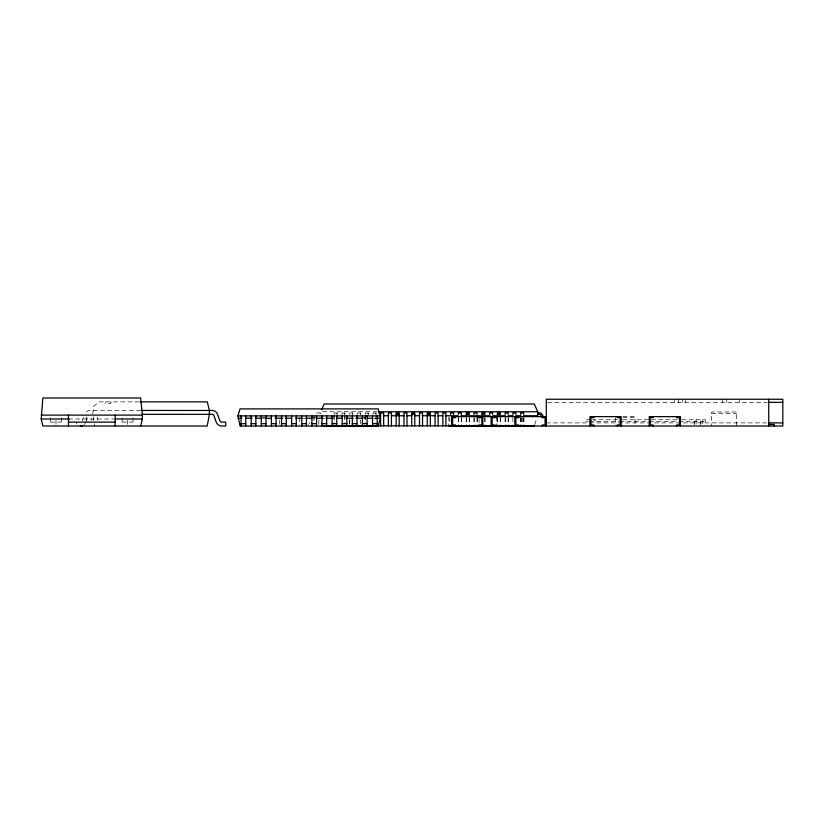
<?xml version="1.0" encoding="UTF-8"?>
<svg xmlns="http://www.w3.org/2000/svg" width="824" height="824" viewBox="0 0 824 824"><rect width="100%" height="100%" fill="white"/><g stroke="black" fill="none" stroke-linecap="round" stroke-linejoin="round"><path stroke-width="0.62" stroke-dasharray="4.12 3.09" d="M534.714 424.71L536.939 417.995M82.287 420.662L83.389 417.5M85.923 422.053L87.766 416.769M308.537 424.566L310.009 422.454M315.159 415.059L312.955 418.232L315.376 418.221M312.945 420.683L315.149 417.511M139.174 401.885L99.333 401.885L93.751 406.16L92.7 414.338M547.569 402.349L767.463 402.349M140.647 410.445L89.476 410.465A5.964 5.964 0 0 0 84.687 413.864M377.279 411.753L320.814 411.753L320.814 413.751M316.632 412.948L320.011 412.948L320.011 414.348M711.689 413.555L736.584 413.555M622.903 416.625L635.036 416.625L635.036 424.957M262.341 417.665L264.772 417.665M312.79 417.665L315.211 417.665M363.26 417.665L365.691 417.665M622.903 417.665L635.036 417.665M262.331 418.221L264.895 418.221M302.923 418.221L305.261 418.221M323.152 418.221L325.49 418.221M363.611 418.221L366.227 418.221M373.725 418.221L376.486 418.221M68.464 419.004L113.856 419.004M590.715 419.776L585.576 419.776L585.576 421.332L588.14 421.332M591.807 419.776L621.893 419.776M622.635 419.776L650.898 419.776M651.444 419.776L680.645 419.776M681.726 419.776L705.396 419.776L705.396 424.453M589.428 421.332L619.267 421.332M619.998 421.332L648.375 421.332M649.466 421.332L678.214 421.332M678.945 421.332L703.84 421.332L703.84 424.834M50.532 422.115L61.429 422.115M122.117 422.115L133.004 422.115M546.281 422.887L767.453 422.887M93.143 416.666L94.925 426.008M739.272 400.279L739.272 402.349M736.584 426.008L736.584 412L711.689 412L711.689 426.008M726.397 399.238L726.397 402.349M722.339 399.238L722.339 402.349M702.285 419.776L702.285 424.453M700.73 421.332L700.73 424.834M696.053 419.776L696.053 424.453M694.498 421.332L694.498 424.834M685.486 400.279L685.486 402.349M682.375 400.279L682.375 402.349M678.492 399.238L678.492 402.349M674.434 400.279L674.434 402.349M615.621 417.665L615.621 424.957M594.918 419.776L594.918 421.332M523.93 417.624L523.93 424.844M523.693 417.624L523.693 426.008M522.354 417.799L522.354 424.834M521.376 417.665L521.376 424.957M520.902 417.624L520.902 426.008M520.655 417.624L520.655 424.844M512.878 417.624L512.878 424.844M508.377 417.624L508.377 424.844M508.13 417.624L508.13 426.008M505.339 417.624L505.339 426.008M505.102 417.624L505.102 424.844M500.59 417.624L500.59 424.844M500.353 417.624L500.353 426.008M497.562 417.624L497.562 426.008M497.315 417.624L497.315 424.844M496.707 416.625L496.707 424.957M485.037 417.624L485.037 424.844M484.79 417.624L484.79 426.008M479.053 418.88L479.053 423.742M477.251 417.624L477.292 424.957M477.014 417.624L477.014 426.008M474.222 417.624L474.222 426.008M473.975 417.624L473.975 424.844M469.474 417.624L469.474 424.844M469.227 417.624L469.227 426.008M466.436 417.624L466.436 426.008M466.199 417.624L466.199 424.844M461.697 417.624L461.697 424.844M461.45 417.624L461.45 426.008M458.659 417.624L458.659 426.008M458.412 417.624L458.412 424.844M449.822 417.665L449.822 424.957M448.843 416.625L448.843 424.834M376.115 414.379L376.115 412.978L372.839 412.978L372.839 414.379M375.868 412.978L375.868 414.379M375.868 415.306L375.868 422.516M373.076 412.978L373.076 414.379M368.328 414.379L368.328 412.978L365.053 412.978L365.053 414.379M368.091 412.978L368.091 414.379M365.3 412.978L365.3 414.379M365.3 415.306L365.3 422.516M365.053 415.306L365.053 422.516M360.552 414.379L360.552 412.978L357.276 412.978L357.276 414.379M360.315 412.978L360.315 414.379M360.315 419.952L360.315 426.008M357.513 412.978L357.513 414.379M352.775 414.379L352.775 412.978L349.5 412.978L349.5 414.379M352.528 412.978L352.528 414.379M349.737 412.978L349.737 414.379M349.737 419.952L349.737 426.008M349.5 419.952L349.5 424.844M344.988 414.379L344.988 412.978L341.713 412.978L341.713 414.379M344.988 415.306L344.988 422.516M344.751 412.978L344.751 414.379M344.751 415.306L344.751 422.516M341.96 412.978L341.96 414.379M337.212 414.379L337.212 412.978L333.936 412.978L333.936 414.379M336.964 412.978L336.964 414.379M334.173 412.978L334.173 414.379M334.173 415.306L334.173 422.516M333.936 415.306L333.936 422.516M318.857 420.096L318.857 424.957M299.442 417.665L299.442 424.957M279.336 420.096L279.336 424.957M133.004 417.644L133.004 424.545M127.555 420.188L127.555 424.545M122.117 417.644L122.117 424.545M110.972 401.885L110.972 403.441L105.462 403.441L105.462 401.885M97.222 417.057L97.222 420.219M91.773 419.014L91.773 420.188M86.324 417.057L86.324 420.219M76.364 422.115L76.364 424.061M61.429 417.644L61.429 424.545M55.981 420.188L55.981 424.545M50.532 417.644L50.532 424.545M85.397 423.145A5.943 5.943 0 0 1 84.223 424.545"/><path stroke-width="1.24" d="M140.461 401.885L207.298 401.885L209.399 410.445L209.399 414.338L207.185 426.008L42.869 426.008L41.2 419.004L42.869 397.992L140.667 397.992L142.346 415.111L142.346 419.004L140.667 426.008M380.338 418.221L378.226 426.008L240.062 426.008L237.961 415.893L240.062 408.889L378.226 408.889L380.338 418.221L376.486 418.221M321.762 409.538L324.141 403.987L534.343 403.987L537.681 411.753L537.681 415.749L523.559 415.749M768.658 402.349L782.8 402.349M141.913 410.445L212.633 410.465A5.964 5.964 0 0 1 217.412 413.864L219.936 420.94A2.05 2.05 0 0 0 221.574 422.094L225.735 422.115L225.735 426.008L221.79 426.008A5.943 5.943 0 0 1 216.187 422.053L213.972 415.718A2.07 2.07 0 0 0 212.015 414.338L142.511 414.338M378.556 411.753L537.681 411.753M537.588 412.978L540.966 412.978L543.912 417.202M396.179 414.379L399.207 414.379M411.732 414.379L414.771 414.379M427.296 414.379L430.334 414.379M537.588 414.379L540.235 414.379L542.439 417.552M41.2 415.111L142.346 415.111M383.696 415.749L388.825 415.749M391.39 415.749L404.224 415.749M406.788 415.749L411.928 415.749M414.493 415.749L419.622 415.749M422.187 415.749L435.021 415.749M437.585 415.749L442.725 415.749M445.29 415.749L458.123 415.749M460.688 415.749L490.198 415.749M492.762 415.749L505.596 415.749M508.161 415.749L513.301 415.749M515.865 415.749L520.995 415.749M237.961 415.893L380.338 415.893M237.961 418.221L241.803 418.221M245.655 418.221L252.072 418.221M255.914 418.221L261.043 418.221M266.173 418.221L271.312 418.221M275.154 418.221L282.848 418.221M285.413 418.221L291.83 418.221M295.682 418.221L302.089 418.221M305.941 418.221L312.358 418.221M316.2 418.221L322.617 418.221M326.459 418.221L332.875 418.221M336.728 418.221L341.857 418.221M346.986 418.221L353.403 418.221M355.968 418.221L362.375 418.221M367.504 418.221L372.644 418.221M41.2 419.004L69.37 419.004M115.453 419.004L142.346 419.004M68.464 422.115L115.082 422.115M768.658 422.887L782.8 422.887M241.072 423.67L245.737 423.67M251.186 423.67L255.852 423.67M261.301 423.67L265.967 423.67M271.415 423.67L276.081 423.67M281.53 423.67L286.196 423.67M291.644 423.67L296.31 423.67M301.759 423.67L306.425 423.67M311.874 423.67L316.54 423.67M321.988 423.67L326.654 423.67M332.103 423.67L336.769 423.67M342.218 423.67L346.883 423.67M352.322 423.67L356.998 423.67M362.436 423.67L367.113 423.67M372.551 423.67L377.227 423.67M768.74 424.453L774.292 424.453L774.292 426.008M324.141 425.833L534.343 425.833M448.843 426.008L782.8 426.008L782.8 399.238L546.281 399.238L546.281 426.008M768.74 399.238L768.74 426.008M680.439 426.008L680.439 416.625L649.261 416.625L649.261 426.008M676.545 416.625L676.545 417.665L679.47 417.665L679.47 424.957L676.545 424.957L676.545 426.008M653.164 416.625L653.164 417.665L650.239 417.665L650.239 424.957L653.164 424.957L653.164 426.008M621.162 426.008L621.162 416.625L589.984 416.625L589.984 426.008M617.258 416.625L617.258 417.665L620.184 417.665L620.184 424.957L617.258 424.957L617.258 426.008M593.877 416.625L593.877 417.665L590.952 417.665L590.952 424.957L593.877 424.957L593.877 426.008M546.065 426.008L546.065 416.625L451.645 416.625L451.645 426.008M542.171 416.625L542.171 417.665L545.086 417.665L545.086 424.957L542.171 424.957L542.171 426.008M523.693 414.379L523.693 412.978L520.655 412.978L520.655 414.379M518.78 416.625L518.78 417.665L515.855 417.665L515.855 424.957L518.78 424.957L518.78 426.008M518.451 416.625L518.451 417.665M515.917 414.379L515.917 412.978L512.878 412.978L512.878 414.379M514.887 416.625L514.887 426.008M508.13 414.379L508.13 412.978L505.102 412.978L505.102 414.379M496.707 416.625L496.707 417.665M495.07 416.625L495.07 417.665L492.144 417.665L492.144 424.957L495.07 424.957L495.07 426.008M492.567 414.379L492.567 412.978L489.538 412.978L489.538 414.379M491.176 416.625L491.176 426.008M482.833 416.625L482.833 426.008M478.929 416.625L478.929 417.665L481.855 417.665L481.855 424.957L478.929 424.957L478.929 426.008M477.292 416.625L477.292 417.665M477.014 414.379L477.014 412.978L473.975 412.978L473.975 414.379M461.45 414.379L461.45 412.978L458.412 412.978L458.412 414.379M455.548 416.625L455.548 417.665L452.623 417.665L452.623 424.957L455.548 424.957L455.548 426.008M453.674 414.379L453.674 412.978L450.635 412.978L450.635 414.379M445.887 426.008L445.887 412.978L442.859 412.978L442.859 426.008M438.111 426.008L438.111 412.978L435.072 412.978L435.072 426.008M430.334 426.008L430.334 412.978L427.296 412.978L427.296 426.008M422.547 426.008L422.547 412.978L419.519 412.978L419.519 426.008M414.771 426.008L414.771 412.978L411.732 412.978L411.732 426.008M406.994 426.008L406.994 412.978L403.956 412.978L403.956 426.008M399.207 426.008L399.207 412.978L396.179 412.978L396.179 426.008M391.431 426.008L391.431 412.978L388.392 412.978L388.392 426.008M383.654 426.008L383.654 412.978L380.616 412.978L380.616 426.008M377.227 415.893L377.227 426.008M372.551 415.893L372.551 426.008M367.113 415.893L367.113 426.008M362.436 415.893L362.436 426.008M356.998 415.893L356.998 426.008M352.322 415.893L352.322 426.008M346.883 415.893L346.883 426.008M342.218 415.893L342.218 426.008M336.769 415.893L336.769 426.008M332.103 415.893L332.103 426.008M326.654 415.893L326.654 426.008M321.988 415.893L321.988 426.008M316.54 415.893L316.54 426.008M311.874 415.893L311.874 426.008M306.425 415.893L306.425 426.008M301.759 415.893L301.759 426.008M296.31 415.893L296.31 426.008M291.644 415.893L291.644 426.008M286.196 415.893L286.196 426.008M281.53 415.893L281.53 426.008M276.081 415.893L276.081 426.008M271.415 415.893L271.415 426.008M265.967 415.893L265.967 426.008M261.301 415.893L261.301 426.008M255.852 415.893L255.852 426.008M251.186 415.893L251.186 426.008M245.737 415.893L245.737 426.008M241.072 415.893L241.072 426.008M115.082 415.111L115.082 426.008M68.464 415.111L68.464 426.008M82.688 425.514A5.943 5.943 0 0 1 80.319 426.008M469.227 412.978L466.199 412.978L466.199 414.379L469.227 414.379L469.227 412.978M484.79 412.978L481.762 412.978L481.762 414.379L484.79 414.379L484.79 412.978M500.353 412.978L497.315 412.978L497.315 414.379L500.353 414.379L500.353 412.978"/></g></svg>
